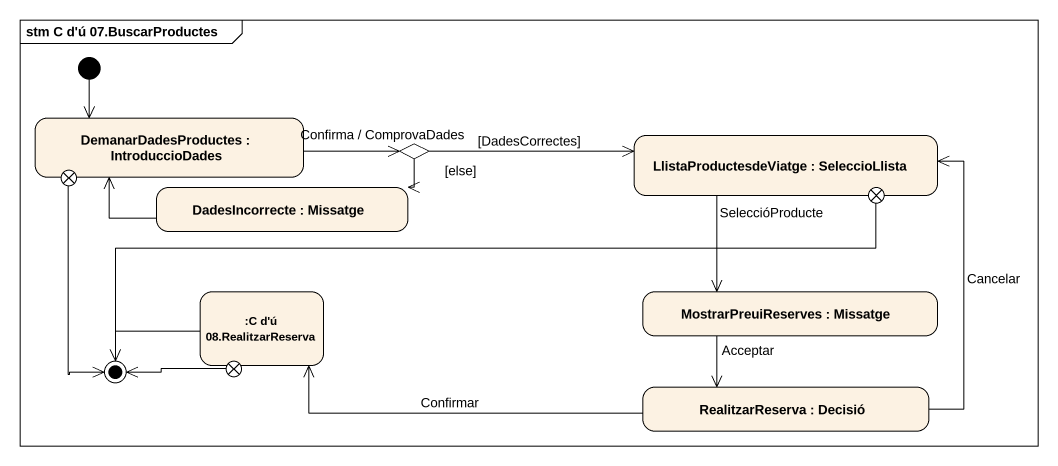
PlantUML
@startuml
mainframe stm C d'ú 07.BuscarProductes
hide empty description
state "DemanarDadesProductes : IntroduccioDades" as DemanarDadesProductes
state exit1 <<choice>>
state choice1 <<choice>>
state "LlistaProductesdeViatge : SeleccioLlista" as LlistaProductesdeViatge
state "DadesIncorrecte : Missatge" as DadesIncorrecte
state exit2 <<choice>>
state ":C d'ú 08.RealitzarReserva" as C_d_ú_08_RealitzarReserva
state "MostrarPreuiReserves : Missatge" as MostrarPreuiReserves
state exit3 <<choice>>
state "RealitzarReserva : Decisió" as RealitzarReserva
[*] --> DemanarDadesProductes
DemanarDadesProductes -right-> choice1 : Confirma / ComprovaDades
choice1 -right-> LlistaProductesdeViatge : [DadesCorrectes]
choice1 -left-> DadesIncorrecte : [else]
LlistaProductesdeViatge --> MostrarPreuiReserves : SeleccióProducte
DadesIncorrecte -left-> DemanarDadesProductes
MostrarPreuiReserves --> RealitzarReserva : Acceptar
RealitzarReserva -up-> LlistaProductesdeViatge : Cancelar
RealitzarReserva -left-> C_d_ú_08_RealitzarReserva : Confirmar
exit1 --> [*]
exit2 -left-> [*]
C_d_ú_08_RealitzarReserva -left-> [*]
exit3 -left-> [*]
@enduml
